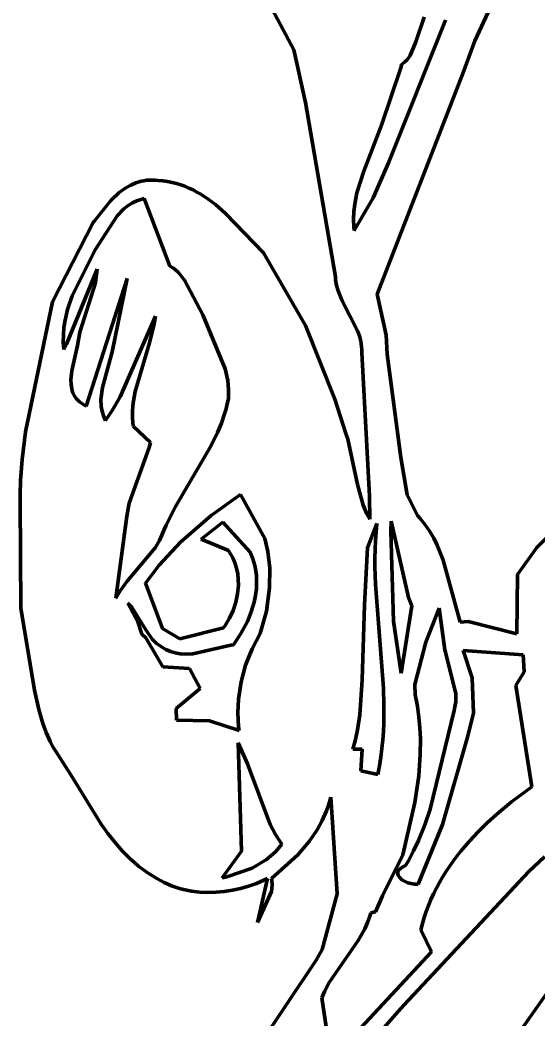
# Model space of a CAD drawing. Header units: millimetres. Extents: x 0 to 11.1, y 0 to 16.2.
# Drawn here: x 5.574 to 6.547, y 9.374 to 11.251 of the extents above; entities that cross this region are included whole.
import ezdxf

# ---------------------------------------------------------------- set-up
doc = ezdxf.new("R2010")
doc.units = ezdxf.units.MM
doc.layers.add('color#0b0b0bff', color=7, linetype='CONTINUOUS', lineweight=100)
doc.layers.add('color#ffffffff', color=7, linetype='CONTINUOUS', lineweight=100)

msp = doc.modelspace()

# ---------------------------------------------------------------- linework, layer by layer
at = {"layer": 'color#0b0b0bff'}
for p, q in [((6.5592, 11.4965), (6.4281, 11.2122)), ((6.0881, 11.1954), (6.0214, 11.3207)), ((6.2657, 10.9833), (6.3729, 11.2511)), ((6.3331, 11.2562), (6.3173, 11.2099)), ((6.3173, 11.2099), (6.3067, 11.1846)), ((6.4281, 11.2122), (6.4055, 11.1509)), ((6.1099, 11.0965), (6.0881, 11.1954)), ((6.2958, 11.1717), (6.2901, 11.1675)), ((6.3007, 11.1765), (6.2958, 11.1717)), ((6.3067, 11.1846), (6.3007, 11.1765)), ((6.4055, 11.1509), (6.2446, 10.7364)), ((6.2897, 11.1633), (6.2527, 11.0537)), ((6.2901, 11.1675), (6.2897, 11.1633)), ((6.1662, 10.7687), (6.1099, 11.0965)), ((6.2527, 11.0537), (6.2193, 10.9671)), ((6.237, 10.9173), (6.2657, 10.9833)), ((6.2193, 10.9671), (6.2066, 10.9264)), ((5.782, 10.9413), (5.7914, 10.9454)), ((5.7914, 10.9454), (5.8013, 10.9484)), ((5.8013, 10.9484), (5.8064, 10.9495)), ((5.8064, 10.9495), (5.8116, 10.9502)), ((5.8116, 10.9502), (5.8169, 10.9506)), ((5.8169, 10.9506), (5.8223, 10.9507)), ((5.8223, 10.9507), (5.8278, 10.9504)), ((5.8278, 10.9504), (5.8334, 10.9497)), ((5.8334, 10.9497), (5.8423, 10.949)), ((5.8423, 10.949), (5.8509, 10.9479)), ((5.8509, 10.9479), (5.8594, 10.9463)), ((5.8594, 10.9463), (5.8676, 10.9442)), ((5.8676, 10.9442), (5.8757, 10.9418)), ((5.7443, 10.9125), (5.7601, 10.927)), ((5.7601, 10.927), (5.7729, 10.9362)), ((5.7729, 10.9362), (5.782, 10.9413)), ((5.8757, 10.9418), (5.8836, 10.9389)), ((5.8836, 10.9389), (5.8912, 10.9357)), ((5.8912, 10.9357), (5.8988, 10.9321)), ((5.8988, 10.9321), (5.9061, 10.9282)), ((5.9061, 10.9282), (5.9133, 10.924)), ((6.2066, 10.9264), (6.2024, 10.9056)), ((5.7142, 10.875), (5.7443, 10.9125)), ((5.7849, 10.9077), (5.777, 10.9028)), ((5.7933, 10.9118), (5.7849, 10.9077)), ((5.8024, 10.915), (5.7933, 10.9118)), ((5.8072, 10.9161), (5.8024, 10.915)), ((5.8553, 10.7893), (5.8072, 10.9161)), ((5.9133, 10.924), (5.9272, 10.9147)), ((5.9272, 10.9147), (5.9407, 10.9045)), ((6.2013, 10.8558), (6.237, 10.9173)), ((5.7697, 10.8971), (5.7564, 10.8838)), ((5.777, 10.9028), (5.7697, 10.8971)), ((5.9407, 10.9045), (5.96, 10.8877)), ((5.96, 10.8877), (6.0309, 10.814)), ((6.2008, 10.8916), (6.2001, 10.8775)), ((6.2024, 10.9056), (6.2008, 10.8916)), ((5.6346, 10.7223), (5.7113, 10.8708)), ((5.7113, 10.8708), (5.7142, 10.875)), ((5.7564, 10.8838), (5.7148, 10.8198)), ((6.2001, 10.8775), (6.2006, 10.8631)), ((6.2006, 10.8631), (6.2013, 10.8558)), ((5.7148, 10.8198), (5.6718, 10.7335)), ((6.0309, 10.814), (6.1101, 10.6779)), ((5.6612, 10.6425), (5.7186, 10.7834)), ((5.7183, 10.7782), (5.7154, 10.758)), ((5.7186, 10.7834), (5.7183, 10.7782)), ((5.862, 10.7851), (5.8553, 10.7893)), ((5.8709, 10.7776), (5.862, 10.7851)), ((5.883, 10.7629), (5.8709, 10.7776)), ((5.7154, 10.758), (5.6864, 10.6653)), ((5.6982, 10.5265), (5.7749, 10.7658)), ((5.7749, 10.7658), (5.7468, 10.6279)), ((5.9174, 10.6974), (5.883, 10.7629)), ((6.1666, 10.7633), (6.1662, 10.7687)), ((6.1683, 10.753), (6.1666, 10.7633)), ((6.1711, 10.743), (6.1683, 10.753)), ((6.1791, 10.7238), (6.1711, 10.743)), ((5.5843, 10.4781), (5.6346, 10.7223)), ((5.6718, 10.7335), (5.6631, 10.7076)), ((6.2079, 10.6679), (6.1791, 10.7238)), ((6.2446, 10.7364), (6.2617, 10.6596)), ((5.6631, 10.7076), (5.6584, 10.6877)), ((5.6584, 10.6877), (5.6564, 10.6742)), ((5.762, 10.544), (5.8282, 10.6952)), ((5.8282, 10.6952), (5.8259, 10.6808)), ((5.959, 10.5965), (5.9174, 10.6974)), ((5.6564, 10.6742), (5.6553, 10.6604)), ((5.6864, 10.6653), (5.682, 10.6401)), ((5.8259, 10.6808), (5.817, 10.6453)), ((6.1101, 10.6779), (6.1648, 10.5395)), ((6.2114, 10.6582), (6.2079, 10.6679)), ((5.6553, 10.6604), (5.6552, 10.6465)), ((5.6552, 10.6465), (5.6563, 10.6323)), ((5.817, 10.6453), (5.79, 10.554)), ((6.2139, 10.6481), (6.2114, 10.6582)), ((6.2148, 10.643), (6.2139, 10.6481)), ((6.2617, 10.6596), (6.2631, 10.6237)), ((5.6563, 10.6323), (5.6612, 10.6425)), ((5.682, 10.6401), (5.6715, 10.5928)), ((5.7468, 10.6279), (5.7285, 10.5614)), ((6.2154, 10.6378), (6.2148, 10.643)), ((6.2156, 10.6324), (6.2154, 10.6378)), ((6.2155, 10.627), (6.2156, 10.6324)), ((6.2302, 10.3573), (6.2155, 10.627)), ((6.2631, 10.6237), (6.2892, 10.4296)), ((5.6715, 10.5928), (5.6695, 10.5754)), ((5.964, 10.5744), (5.959, 10.5965)), ((6.5442, 10.2612), (6.8868, 10.5989)), ((5.6695, 10.5754), (5.6697, 10.567)), ((5.9657, 10.5573), (5.964, 10.5744)), ((5.6697, 10.567), (5.6709, 10.5589)), ((5.6709, 10.5589), (5.6719, 10.555)), ((5.6719, 10.555), (5.6733, 10.5513)), ((5.6733, 10.5513), (5.675, 10.5476)), ((5.7285, 10.5614), (5.7259, 10.5389)), ((5.79, 10.554), (5.7864, 10.5326)), ((5.9656, 10.5457), (5.9657, 10.5573)), ((5.675, 10.5476), (5.677, 10.5441)), ((5.677, 10.5441), (5.6795, 10.5408)), ((5.6795, 10.5408), (5.6823, 10.5375)), ((5.6823, 10.5375), (5.6856, 10.5345)), ((5.6856, 10.5345), (5.6893, 10.5316)), ((5.6893, 10.5316), (5.6935, 10.529)), ((5.7259, 10.5389), (5.7265, 10.5255)), ((5.7471, 10.518), (5.762, 10.544)), ((5.7864, 10.5326), (5.7852, 10.5181)), ((5.9632, 10.5305), (5.9652, 10.5399)), ((5.9652, 10.5399), (5.9656, 10.5457)), ((6.1648, 10.5395), (6.1855, 10.4752)), ((5.6935, 10.529), (5.6982, 10.5265)), ((5.7265, 10.5255), (5.7281, 10.5166)), ((5.7281, 10.5166), (5.7306, 10.5079)), ((5.7344, 10.4992), (5.7471, 10.518)), ((5.7852, 10.5181), (5.7851, 10.5034)), ((5.9582, 10.5121), (5.9609, 10.5212)), ((5.9609, 10.5212), (5.9632, 10.5305)), ((5.7306, 10.5079), (5.7344, 10.4992)), ((5.7851, 10.5034), (5.7856, 10.496)), ((5.7856, 10.496), (5.7864, 10.4886)), ((5.9448, 10.4768), (5.952, 10.4943)), ((5.952, 10.4943), (5.9582, 10.5121)), ((5.5778, 10.426), (5.5843, 10.4781)), ((5.7864, 10.4886), (5.8187, 10.4583)), ((5.9325, 10.4514), (5.9448, 10.4768)), ((6.1855, 10.4752), (6.1894, 10.4643)), ((5.8187, 10.4583), (5.8164, 10.4485)), ((6.1894, 10.4643), (6.2077, 10.3791)), ((5.8164, 10.4485), (5.779, 10.3444)), ((5.8653, 10.3367), (5.9325, 10.4514)), ((5.5749, 10.3868), (5.5778, 10.426)), ((6.2892, 10.4296), (6.3009, 10.3597)), ((5.574, 10.3605), (5.5749, 10.3868)), ((6.2077, 10.3791), (6.2184, 10.3402)), ((5.5739, 10.3473), (5.574, 10.3605)), ((5.5752, 10.1472), (5.5739, 10.3473)), ((5.779, 10.3444), (5.7744, 10.3196)), ((5.9878, 10.3603), (5.9329, 10.3211)), ((6.0334, 10.278), (5.9878, 10.3603)), ((6.2307, 10.3141), (6.2302, 10.3573)), ((6.3009, 10.3597), (6.3203, 10.3208)), ((5.8481, 10.303), (5.8653, 10.3367)), ((6.2184, 10.3402), (6.2251, 10.3243)), ((5.7744, 10.3196), (5.7541, 10.1655)), ((5.9329, 10.3211), (5.8754, 10.2711)), ((5.9139, 10.2765), (5.9545, 10.3087)), ((5.9545, 10.3087), (6.0063, 10.2521)), ((6.2251, 10.3243), (6.2307, 10.3141)), ((6.2442, 10.3057), (6.2265, 10.2604)), ((6.2426, 10.2895), (6.2442, 10.3057)), ((6.2711, 10.3105), (6.2703, 10.2908)), ((6.3037, 10.1672), (6.2711, 10.3105)), ((6.3203, 10.3208), (6.3254, 10.3152)), ((6.3254, 10.3152), (6.3348, 10.3035)), ((5.8405, 10.284), (5.8443, 10.2944)), ((5.8443, 10.2944), (5.8481, 10.303)), ((6.2415, 10.2732), (6.2426, 10.2895)), ((6.2703, 10.2908), (6.2751, 10.1226)), ((6.3348, 10.3035), (6.3432, 10.2912)), ((6.3432, 10.2912), (6.3507, 10.2784)), ((5.8276, 10.2603), (5.8359, 10.2742)), ((5.8754, 10.2711), (5.8353, 10.2277)), ((5.8359, 10.2742), (5.8405, 10.284)), ((5.9652, 10.2554), (5.9139, 10.2765)), ((6.0391, 10.2537), (6.0334, 10.278)), ((6.2408, 10.257), (6.2415, 10.2732)), ((6.3507, 10.2784), (6.3573, 10.2651)), ((5.775, 10.1975), (5.8276, 10.2603)), ((5.9682, 10.251), (5.9652, 10.2554)), ((5.9734, 10.2418), (5.9682, 10.251)), ((6.0063, 10.2521), (6.0089, 10.246)), ((6.0428, 10.2227), (6.0391, 10.2537)), ((6.2265, 10.2604), (6.2211, 10.1535)), ((6.2405, 10.2408), (6.2408, 10.257)), ((6.3573, 10.2651), (6.3685, 10.2373)), ((6.508, 10.21), (6.5442, 10.2612)), ((5.9775, 10.232), (5.9734, 10.2418)), ((5.9806, 10.2219), (5.9775, 10.232)), ((6.0089, 10.246), (6.0112, 10.2398)), ((6.0112, 10.2398), (6.0132, 10.2336)), ((6.0132, 10.2336), (6.0148, 10.2274)), ((6.2405, 10.2245), (6.2405, 10.2408)), ((6.3685, 10.2373), (6.4003, 10.1209)), ((5.8353, 10.2277), (5.8097, 10.1941)), ((5.9827, 10.2116), (5.9806, 10.2219)), ((6.0148, 10.2274), (6.0161, 10.2211)), ((6.0161, 10.2211), (6.0178, 10.2086)), ((6.0426, 10.1851), (6.0428, 10.2227)), ((6.2415, 10.192), (6.2405, 10.2245)), ((5.7622, 10.1798), (5.775, 10.1975)), ((5.8097, 10.1941), (5.8417, 10.1088)), ((5.9837, 10.201), (5.9827, 10.2116)), ((5.9839, 10.1903), (5.9837, 10.201)), ((6.0178, 10.2086), (6.0183, 10.196)), ((6.0183, 10.196), (6.0178, 10.1834)), ((6.5068, 10.0986), (6.508, 10.21)), ((5.7541, 10.1655), (5.7622, 10.1798)), ((5.9825, 10.1742), (5.9839, 10.1903)), ((6.0178, 10.1834), (6.0161, 10.1709)), ((6.0366, 10.1417), (6.0426, 10.1851)), ((6.253, 10.0456), (6.2415, 10.192)), ((5.7841, 10.149), (5.7763, 10.1564)), ((5.7763, 10.1564), (5.7951, 10.1215)), ((5.9741, 10.1429), (5.9791, 10.1583)), ((5.9791, 10.1583), (5.9825, 10.1742)), ((6.0136, 10.1585), (6.008, 10.1402)), ((6.0161, 10.1709), (6.0136, 10.1585)), ((6.31, 10.1513), (6.3037, 10.1672)), ((5.6009, 9.9928), (5.5752, 10.1472)), ((5.8101, 10.1062), (5.7841, 10.149)), ((5.9674, 10.1283), (5.9741, 10.1429)), ((6.008, 10.1402), (6.0008, 10.1223)), ((6.025, 10.0996), (6.0366, 10.1417)), ((6.2211, 10.1535), (6.2163, 10.0123)), ((6.2898, 10.0248), (6.31, 10.1513)), ((6.3609, 10.1473), (6.3359, 10.083)), ((6.3714, 10.0688), (6.3609, 10.1473)), ((5.7951, 10.1215), (5.8026, 10.0983)), ((5.9592, 10.1147), (5.9674, 10.1283)), ((6.0008, 10.1223), (5.9888, 10.0996)), ((6.2751, 10.1226), (6.2898, 10.0248)), ((6.4003, 10.1209), (6.4156, 10.1217)), ((6.4156, 10.1217), (6.5068, 10.0986)), ((5.8221, 10.0887), (5.8101, 10.1062)), ((5.8417, 10.1088), (5.8739, 10.0893)), ((5.8739, 10.0893), (5.9562, 10.1104)), ((5.9562, 10.1104), (5.9592, 10.1147)), ((5.9888, 10.0996), (5.9746, 10.0783)), ((6.0097, 10.0707), (6.025, 10.0996)), ((5.8026, 10.0983), (5.8102, 10.0914)), ((5.8102, 10.0914), (5.8418, 10.0371)), ((5.8297, 10.0812), (5.8221, 10.0887)), ((5.8357, 10.077), (5.8297, 10.0812)), ((6.3359, 10.083), (6.3156, 10.0035)), ((5.8389, 10.0751), (5.8357, 10.077)), ((5.8432, 10.0722), (5.8389, 10.0751)), ((5.8475, 10.0697), (5.8432, 10.0722)), ((5.8519, 10.0675), (5.8475, 10.0697)), ((5.8564, 10.0657), (5.8519, 10.0675)), ((5.8654, 10.063), (5.8564, 10.0657)), ((5.8747, 10.0614), (5.8654, 10.063)), ((5.97, 10.0773), (5.8984, 10.0615)), ((5.9746, 10.0783), (5.97, 10.0773)), ((5.9976, 10.0403), (6.0097, 10.0707)), ((6.3922, 9.987), (6.3714, 10.0688)), ((6.519, 10.0596), (6.406, 10.0676)), ((6.406, 10.0676), (6.4229, 10.016)), ((5.8841, 10.0608), (5.8747, 10.0614)), ((5.8984, 10.0615), (5.8841, 10.0608)), ((6.2562, 9.9969), (6.253, 10.0456)), ((6.5209, 10.0276), (6.519, 10.0596)), ((5.8418, 10.0371), (5.892, 10.0336)), ((5.892, 10.0336), (5.912, 9.9963)), ((5.9891, 10.0088), (5.9976, 10.0403)), ((6.505, 10.0018), (6.5209, 10.0276)), ((5.9842, 9.9765), (5.9891, 10.0088)), ((6.2163, 10.0123), (6.2119, 9.9467)), ((6.4229, 10.016), (6.4254, 9.9501)), ((5.6091, 9.957), (5.6009, 9.9928)), ((5.912, 9.9963), (5.867, 9.959)), ((6.2572, 9.9644), (6.2562, 9.9969)), ((6.3156, 10.0035), (6.3161, 9.9841)), ((6.3921, 9.9711), (6.3922, 9.987)), ((6.5348, 9.8119), (6.505, 10.0018)), ((5.983, 9.9504), (5.9842, 9.9765)), ((6.3161, 9.9841), (6.3184, 9.9724)), ((6.3184, 9.9724), (6.3202, 9.9625)), ((6.3901, 9.959), (6.3921, 9.9711)), ((5.617, 9.9307), (5.6091, 9.957)), ((5.867, 9.959), (5.8675, 9.9367)), ((5.9844, 9.9242), (5.983, 9.9504)), ((6.2573, 9.9482), (6.2572, 9.9644)), ((6.3202, 9.9625), (6.323, 9.9425)), ((6.3441, 9.77), (6.3891, 9.955)), ((6.3891, 9.955), (6.3901, 9.959)), ((6.4254, 9.9501), (6.4143, 9.9048)), ((5.6233, 9.9134), (5.617, 9.9307)), ((5.8675, 9.9367), (5.9297, 9.9355)), ((5.9297, 9.9355), (5.9852, 9.9177)), ((6.2119, 9.9467), (6.2077, 9.9189)), ((6.2563, 9.9158), (6.257, 9.932)), ((6.257, 9.932), (6.2573, 9.9482)), ((6.323, 9.9425), (6.3248, 9.9224)), ((5.6308, 9.8965), (5.6233, 9.9134)), ((5.9852, 9.9177), (5.9844, 9.9242)), ((6.2077, 9.9189), (6.2038, 9.9005)), ((6.2552, 9.8997), (6.2563, 9.9158)), ((6.3248, 9.9224), (6.3258, 9.9024)), ((5.6349, 9.8881), (5.6308, 9.8965)), ((5.9838, 9.894), (5.99, 9.6907)), ((6.001, 9.855), (5.9838, 9.894)), ((6.2038, 9.9005), (6.1989, 9.8823)), ((6.2536, 9.8835), (6.2552, 9.8997)), ((6.3258, 9.9024), (6.3256, 9.8722)), ((6.4143, 9.9048), (6.3671, 9.7408)), ((5.6695, 9.8339), (5.6349, 9.8881)), ((6.1989, 9.8823), (6.2166, 9.8825)), ((6.2166, 9.8825), (6.2137, 9.8415)), ((6.2515, 9.8673), (6.2536, 9.8835)), ((6.2489, 9.8512), (6.2515, 9.8673)), ((6.3256, 9.8722), (6.3228, 9.8321)), ((6.0437, 9.7411), (6.001, 9.855)), ((6.2137, 9.8415), (6.2457, 9.8351)), ((6.2457, 9.8351), (6.2489, 9.8512)), ((5.7261, 9.7417), (5.6695, 9.8339)), ((6.3228, 9.8321), (6.3156, 9.7822)), ((6.4968, 9.7833), (6.5348, 9.8119)), ((6.1576, 9.7925), (6.154, 9.7793)), ((6.1697, 9.6109), (6.1576, 9.7925)), ((6.3156, 9.7822), (6.2928, 9.6841)), ((6.4691, 9.7601), (6.4968, 9.7833)), ((6.1496, 9.7665), (6.1416, 9.7482)), ((6.154, 9.7793), (6.1496, 9.7665)), ((6.3339, 9.74), (6.3441, 9.77)), ((6.1416, 9.7482), (6.1321, 9.7309)), ((6.4341, 9.7269), (6.4513, 9.7438)), ((6.4513, 9.7438), (6.4691, 9.7601)), ((5.7386, 9.7243), (5.7261, 9.7417)), ((5.7518, 9.7075), (5.7386, 9.7243)), ((6.0538, 9.7221), (6.0437, 9.7411)), ((6.1321, 9.7309), (6.1172, 9.7092)), ((6.3671, 9.7408), (6.3213, 9.6292)), ((6.3221, 9.7107), (6.3339, 9.74)), ((6.4176, 9.7093), (6.4341, 9.7269)), ((5.7587, 9.6994), (5.7518, 9.7075)), ((6.0615, 9.7099), (6.0538, 9.7221)), ((6.0656, 9.7039), (6.0615, 9.7099)), ((6.1172, 9.7092), (6.0957, 9.6841)), ((6.3131, 9.6916), (6.3221, 9.7107)), ((6.402, 9.691), (6.4176, 9.7093)), ((5.7659, 9.6915), (5.7587, 9.6994)), ((5.7733, 9.6838), (5.7659, 9.6915)), ((5.99, 9.6907), (5.9534, 9.641)), ((6.0366, 9.6751), (6.0537, 9.6899)), ((6.0537, 9.6899), (6.0656, 9.7039)), ((6.3032, 9.6729), (6.3131, 9.6916)), ((6.3945, 9.6816), (6.402, 9.691)), ((5.781, 9.6764), (5.7733, 9.6838)), ((5.789, 9.6693), (5.781, 9.6764)), ((5.7973, 9.6624), (5.789, 9.6693)), ((6.0096, 9.6589), (6.0366, 9.6751)), ((6.0957, 9.6841), (6.046, 9.6396)), ((6.2928, 9.6841), (6.2546, 9.6073)), ((6.2979, 9.6637), (6.3032, 9.6729)), ((6.3804, 9.6622), (6.3873, 9.672)), ((6.3873, 9.672), (6.3945, 9.6816)), ((6.5588, 9.68), (6.5297, 9.6529)), ((5.8059, 9.6559), (5.7973, 9.6624)), ((5.8148, 9.6497), (5.8059, 9.6559)), ((5.8242, 9.6438), (5.8148, 9.6497)), ((5.9623, 9.6428), (6.0096, 9.6589)), ((6.2833, 9.6503), (6.2836, 9.6521)), ((6.2833, 9.6486), (6.2833, 9.6503)), ((6.2836, 9.6521), (6.2844, 9.6538)), ((6.2844, 9.6538), (6.2855, 9.6556)), ((6.2855, 9.6556), (6.287, 9.6573)), ((6.287, 9.6573), (6.289, 9.659)), ((6.289, 9.659), (6.2915, 9.6606)), ((6.2915, 9.6606), (6.2944, 9.6622)), ((6.2944, 9.6622), (6.2979, 9.6637)), ((6.5297, 9.6529), (6.2946, 9.4019)), ((6.3674, 9.6422), (6.3738, 9.6523)), ((6.3738, 9.6523), (6.3804, 9.6622)), ((5.8308, 9.6395), (5.8242, 9.6438)), ((5.8375, 9.6356), (5.8308, 9.6395)), ((5.8444, 9.6321), (5.8375, 9.6356)), ((5.8514, 9.6288), (5.8444, 9.6321)), ((5.9534, 9.641), (5.9623, 9.6428)), ((6.0178, 9.6304), (6.0032, 9.6253)), ((6.0319, 9.6364), (6.0178, 9.6304)), ((6.02, 9.5568), (6.0388, 9.6396)), ((6.0388, 9.6396), (6.0319, 9.6364)), ((6.046, 9.6396), (6.0467, 9.6364)), ((6.0467, 9.6364), (6.0474, 9.6271)), ((6.2843, 9.6451), (6.2833, 9.6486)), ((6.2864, 9.6418), (6.2843, 9.6451)), ((6.2912, 9.6373), (6.2864, 9.6418)), ((6.3023, 9.6314), (6.2912, 9.6373)), ((6.3146, 9.6288), (6.3023, 9.6314)), ((6.3558, 9.6215), (6.3614, 9.6319)), ((6.3614, 9.6319), (6.3674, 9.6422)), ((5.8585, 9.6259), (5.8514, 9.6288)), ((5.8658, 9.6233), (5.8585, 9.6259)), ((5.8731, 9.621), (5.8658, 9.6233)), ((5.8806, 9.6191), (5.8731, 9.621)), ((5.8957, 9.6161), (5.8806, 9.6191)), ((5.911, 9.6142), (5.8957, 9.6161)), ((5.9265, 9.6135), (5.911, 9.6142)), ((5.942, 9.6138), (5.9265, 9.6135)), ((5.9575, 9.6152), (5.942, 9.6138)), ((5.973, 9.6176), (5.9575, 9.6152)), ((5.9882, 9.621), (5.973, 9.6176)), ((6.0032, 9.6253), (5.9882, 9.621)), ((6.0459, 9.6153), (6.02, 9.5568)), ((6.0474, 9.6271), (6.0459, 9.6153)), ((6.3213, 9.6292), (6.3146, 9.6288)), ((6.3504, 9.6108), (6.3558, 9.6215)), ((6.1412, 9.5063), (6.1697, 9.6109)), ((6.2546, 9.6073), (6.2412, 9.577)), ((6.3409, 9.589), (6.3455, 9.6)), ((6.3455, 9.6), (6.3504, 9.6108)), ((6.2328, 9.5751), (6.2309, 9.5688)), ((6.2412, 9.577), (6.2328, 9.5751)), ((6.3329, 9.5665), (6.3367, 9.5778)), ((6.3367, 9.5778), (6.3409, 9.589)), ((6.2265, 9.5567), (6.2213, 9.5451)), ((6.2309, 9.5688), (6.2265, 9.5567)), ((6.3266, 9.5432), (6.3295, 9.5549)), ((6.3295, 9.5549), (6.3329, 9.5665)), ((6.2213, 9.5451), (6.2087, 9.523)), ((6.3469, 9.5019), (6.3266, 9.5432)), ((6.2087, 9.523), (6.1543, 9.4443)), ((6.1299, 9.4865), (6.1412, 9.5063)), ((6.1646, 9.3068), (6.3469, 9.5019)), ((5.9056, 9.1514), (6.1299, 9.4865)), ((6.1543, 9.4443), (6.1454, 9.4274)), ((6.5022, 9.3382), (6.5772, 9.4438)), ((6.1454, 9.4274), (6.1405, 9.4155)), ((6.1405, 9.4155), (6.1584, 9.2995)), ((6.2839, 9.3902), (6.2526, 9.3545)), ((6.2946, 9.4019), (6.2839, 9.3902))]:
    msp.add_line(p, q, dxfattribs=at)
at = {"layer": 'color#ffffffff'}
for p, q in [((6.4281, 11.2122), (6.5592, 11.4965)), ((6.0214, 11.3207), (6.0881, 11.1954)), ((6.3729, 11.2511), (6.2657, 10.9833)), ((6.3173, 11.2099), (6.3331, 11.2562)), ((6.3067, 11.1846), (6.3173, 11.2099)), ((6.4055, 11.1509), (6.4281, 11.2122)), ((6.0881, 11.1954), (6.1099, 11.0965)), ((6.2901, 11.1675), (6.2958, 11.1717)), ((6.2958, 11.1717), (6.3007, 11.1765)), ((6.3007, 11.1765), (6.3067, 11.1846)), ((6.2446, 10.7364), (6.4055, 11.1509)), ((6.2527, 11.0537), (6.2897, 11.1633)), ((6.2897, 11.1633), (6.2901, 11.1675)), ((6.1099, 11.0965), (6.1662, 10.7687)), ((6.2193, 10.9671), (6.2527, 11.0537)), ((6.2657, 10.9833), (6.237, 10.9173)), ((6.2066, 10.9264), (6.2193, 10.9671)), ((5.7914, 10.9454), (5.782, 10.9413)), ((5.8013, 10.9484), (5.7914, 10.9454)), ((5.8064, 10.9495), (5.8013, 10.9484)), ((5.8116, 10.9502), (5.8064, 10.9495)), ((5.8169, 10.9506), (5.8116, 10.9502)), ((5.8223, 10.9507), (5.8169, 10.9506)), ((5.8278, 10.9504), (5.8223, 10.9507)), ((5.8334, 10.9497), (5.8278, 10.9504)), ((5.8423, 10.949), (5.8334, 10.9497)), ((5.8509, 10.9479), (5.8423, 10.949)), ((5.8594, 10.9463), (5.8509, 10.9479)), ((5.8676, 10.9442), (5.8594, 10.9463)), ((5.8757, 10.9418), (5.8676, 10.9442)), ((5.7601, 10.927), (5.7443, 10.9125)), ((5.7729, 10.9362), (5.7601, 10.927)), ((5.782, 10.9413), (5.7729, 10.9362)), ((5.8836, 10.9389), (5.8757, 10.9418)), ((5.8912, 10.9357), (5.8836, 10.9389)), ((5.8988, 10.9321), (5.8912, 10.9357)), ((5.9061, 10.9282), (5.8988, 10.9321)), ((5.9133, 10.924), (5.9061, 10.9282)), ((6.2024, 10.9056), (6.2066, 10.9264)), ((5.7443, 10.9125), (5.7142, 10.875)), ((5.777, 10.9028), (5.7849, 10.9077)), ((5.7849, 10.9077), (5.7933, 10.9118)), ((5.7933, 10.9118), (5.8024, 10.915)), ((5.8024, 10.915), (5.8072, 10.9161)), ((5.8072, 10.9161), (5.8553, 10.7893)), ((5.9272, 10.9147), (5.9133, 10.924)), ((5.9407, 10.9045), (5.9272, 10.9147)), ((6.237, 10.9173), (6.2013, 10.8558)), ((5.7564, 10.8838), (5.7697, 10.8971)), ((5.7697, 10.8971), (5.777, 10.9028)), ((5.96, 10.8877), (5.9407, 10.9045)), ((6.0309, 10.814), (5.96, 10.8877)), ((6.2001, 10.8775), (6.2008, 10.8916)), ((6.2008, 10.8916), (6.2024, 10.9056)), ((5.7113, 10.8708), (5.6346, 10.7223)), ((5.7142, 10.875), (5.7113, 10.8708)), ((5.7148, 10.8198), (5.7564, 10.8838)), ((6.2006, 10.8631), (6.2001, 10.8775)), ((6.2013, 10.8558), (6.2006, 10.8631)), ((5.6718, 10.7335), (5.7148, 10.8198)), ((6.1101, 10.6779), (6.0309, 10.814)), ((5.7186, 10.7834), (5.6612, 10.6425)), ((5.7154, 10.758), (5.7183, 10.7782)), ((5.7183, 10.7782), (5.7186, 10.7834)), ((5.8553, 10.7893), (5.862, 10.7851)), ((5.862, 10.7851), (5.8709, 10.7776)), ((5.8709, 10.7776), (5.883, 10.7629)), ((5.6864, 10.6653), (5.7154, 10.758)), ((5.7749, 10.7658), (5.6982, 10.5265)), ((5.7468, 10.6279), (5.7749, 10.7658)), ((5.883, 10.7629), (5.9174, 10.6974)), ((6.1662, 10.7687), (6.1666, 10.7633)), ((6.1666, 10.7633), (6.1683, 10.753)), ((6.1683, 10.753), (6.1711, 10.743)), ((6.1711, 10.743), (6.1791, 10.7238)), ((5.6346, 10.7223), (5.5843, 10.4781)), ((5.6631, 10.7076), (5.6718, 10.7335)), ((6.1791, 10.7238), (6.2079, 10.6679)), ((6.2617, 10.6596), (6.2446, 10.7364)), ((5.6584, 10.6877), (5.6631, 10.7076)), ((5.6564, 10.6742), (5.6584, 10.6877)), ((5.8282, 10.6952), (5.762, 10.544)), ((5.8259, 10.6808), (5.8282, 10.6952)), ((5.9174, 10.6974), (5.959, 10.5965)), ((5.6553, 10.6604), (5.6564, 10.6742)), ((5.682, 10.6401), (5.6864, 10.6653)), ((5.817, 10.6453), (5.8259, 10.6808)), ((6.1648, 10.5395), (6.1101, 10.6779)), ((6.2079, 10.6679), (6.2114, 10.6582)), ((5.6552, 10.6465), (5.6553, 10.6604)), ((5.6563, 10.6323), (5.6552, 10.6465)), ((5.79, 10.554), (5.817, 10.6453)), ((6.2114, 10.6582), (6.2139, 10.6481)), ((6.2139, 10.6481), (6.2148, 10.643)), ((6.2631, 10.6237), (6.2617, 10.6596)), ((5.6612, 10.6425), (5.6563, 10.6323)), ((5.6715, 10.5928), (5.682, 10.6401)), ((5.7285, 10.5614), (5.7468, 10.6279)), ((6.2148, 10.643), (6.2154, 10.6378)), ((6.2154, 10.6378), (6.2156, 10.6324)), ((6.2156, 10.6324), (6.2155, 10.627)), ((6.2155, 10.627), (6.2302, 10.3573)), ((6.2892, 10.4296), (6.2631, 10.6237)), ((5.6695, 10.5754), (5.6715, 10.5928)), ((5.959, 10.5965), (5.964, 10.5744)), ((6.8868, 10.5989), (6.5442, 10.2612)), ((5.6697, 10.567), (5.6695, 10.5754)), ((5.964, 10.5744), (5.9657, 10.5573)), ((5.6709, 10.5589), (5.6697, 10.567)), ((5.6719, 10.555), (5.6709, 10.5589)), ((5.6733, 10.5513), (5.6719, 10.555)), ((5.675, 10.5476), (5.6733, 10.5513)), ((5.7259, 10.5389), (5.7285, 10.5614)), ((5.7864, 10.5326), (5.79, 10.554)), ((5.9657, 10.5573), (5.9656, 10.5457)), ((5.677, 10.5441), (5.675, 10.5476)), ((5.6795, 10.5408), (5.677, 10.5441)), ((5.6823, 10.5375), (5.6795, 10.5408)), ((5.6856, 10.5345), (5.6823, 10.5375)), ((5.6893, 10.5316), (5.6856, 10.5345)), ((5.6935, 10.529), (5.6893, 10.5316)), ((5.7265, 10.5255), (5.7259, 10.5389)), ((5.762, 10.544), (5.7471, 10.518)), ((5.7852, 10.5181), (5.7864, 10.5326)), ((5.9652, 10.5399), (5.9632, 10.5305)), ((5.9656, 10.5457), (5.9652, 10.5399)), ((6.1855, 10.4752), (6.1648, 10.5395)), ((5.6982, 10.5265), (5.6935, 10.529)), ((5.7281, 10.5166), (5.7265, 10.5255)), ((5.7306, 10.5079), (5.7281, 10.5166)), ((5.7471, 10.518), (5.7344, 10.4992)), ((5.7851, 10.5034), (5.7852, 10.5181)), ((5.9609, 10.5212), (5.9582, 10.5121)), ((5.9632, 10.5305), (5.9609, 10.5212)), ((5.7344, 10.4992), (5.7306, 10.5079)), ((5.7856, 10.496), (5.7851, 10.5034)), ((5.7864, 10.4886), (5.7856, 10.496)), ((5.952, 10.4943), (5.9448, 10.4768)), ((5.9582, 10.5121), (5.952, 10.4943)), ((5.5843, 10.4781), (5.5778, 10.426)), ((5.8187, 10.4583), (5.7864, 10.4886)), ((5.9448, 10.4768), (5.9325, 10.4514)), ((6.1894, 10.4643), (6.1855, 10.4752)), ((5.8164, 10.4485), (5.8187, 10.4583)), ((6.2077, 10.3791), (6.1894, 10.4643)), ((5.779, 10.3444), (5.8164, 10.4485)), ((5.9325, 10.4514), (5.8653, 10.3367)), ((5.5778, 10.426), (5.5749, 10.3868)), ((6.3009, 10.3597), (6.2892, 10.4296)), ((5.5749, 10.3868), (5.574, 10.3605)), ((6.2184, 10.3402), (6.2077, 10.3791)), ((5.574, 10.3605), (5.5739, 10.3473)), ((5.5739, 10.3473), (5.5752, 10.1472)), ((5.7744, 10.3196), (5.779, 10.3444)), ((5.9329, 10.3211), (5.9878, 10.3603)), ((5.9878, 10.3603), (6.0334, 10.278)), ((6.2302, 10.3573), (6.2307, 10.3141)), ((6.3203, 10.3208), (6.3009, 10.3597)), ((5.8653, 10.3367), (5.8481, 10.303)), ((6.2251, 10.3243), (6.2184, 10.3402)), ((5.7541, 10.1655), (5.7744, 10.3196)), ((5.8754, 10.2711), (5.9329, 10.3211)), ((5.9545, 10.3087), (5.9139, 10.2765)), ((6.0063, 10.2521), (5.9545, 10.3087)), ((6.2307, 10.3141), (6.2251, 10.3243)), ((6.2265, 10.2604), (6.2442, 10.3057)), ((6.2442, 10.3057), (6.2426, 10.2895)), ((6.2703, 10.2908), (6.2711, 10.3105)), ((6.2711, 10.3105), (6.3037, 10.1672)), ((6.3254, 10.3152), (6.3203, 10.3208)), ((6.3348, 10.3035), (6.3254, 10.3152)), ((5.8443, 10.2944), (5.8405, 10.284)), ((5.8481, 10.303), (5.8443, 10.2944)), ((6.2426, 10.2895), (6.2415, 10.2732)), ((6.2751, 10.1226), (6.2703, 10.2908)), ((6.3432, 10.2912), (6.3348, 10.3035)), ((6.3507, 10.2784), (6.3432, 10.2912)), ((5.8359, 10.2742), (5.8276, 10.2603)), ((5.8353, 10.2277), (5.8754, 10.2711)), ((5.8405, 10.284), (5.8359, 10.2742)), ((5.9139, 10.2765), (5.9652, 10.2554)), ((6.0334, 10.278), (6.0391, 10.2537)), ((6.2415, 10.2732), (6.2408, 10.257)), ((6.3573, 10.2651), (6.3507, 10.2784)), ((5.8276, 10.2603), (5.775, 10.1975)), ((5.9652, 10.2554), (5.9682, 10.251)), ((5.9682, 10.251), (5.9734, 10.2418)), ((6.0089, 10.246), (6.0063, 10.2521)), ((6.0391, 10.2537), (6.0428, 10.2227)), ((6.2211, 10.1535), (6.2265, 10.2604)), ((6.2408, 10.257), (6.2405, 10.2408)), ((6.3685, 10.2373), (6.3573, 10.2651)), ((6.5442, 10.2612), (6.508, 10.21)), ((5.9734, 10.2418), (5.9775, 10.232)), ((5.9775, 10.232), (5.9806, 10.2219)), ((6.0112, 10.2398), (6.0089, 10.246)), ((6.0132, 10.2336), (6.0112, 10.2398)), ((6.0148, 10.2274), (6.0132, 10.2336)), ((6.2405, 10.2408), (6.2405, 10.2245)), ((6.4003, 10.1209), (6.3685, 10.2373)), ((5.8097, 10.1941), (5.8353, 10.2277)), ((5.9806, 10.2219), (5.9827, 10.2116)), ((6.0161, 10.2211), (6.0148, 10.2274)), ((6.0178, 10.2086), (6.0161, 10.2211)), ((6.0428, 10.2227), (6.0426, 10.1851)), ((6.2405, 10.2245), (6.2415, 10.192)), ((5.775, 10.1975), (5.7622, 10.1798)), ((5.8417, 10.1088), (5.8097, 10.1941)), ((5.9827, 10.2116), (5.9837, 10.201)), ((5.9837, 10.201), (5.9839, 10.1903)), ((6.0183, 10.196), (6.0178, 10.2086)), ((6.0178, 10.1834), (6.0183, 10.196)), ((6.508, 10.21), (6.5068, 10.0986)), ((5.7622, 10.1798), (5.7541, 10.1655)), ((5.9839, 10.1903), (5.9825, 10.1742)), ((6.0161, 10.1709), (6.0178, 10.1834)), ((6.0426, 10.1851), (6.0366, 10.1417)), ((6.2415, 10.192), (6.253, 10.0456)), ((5.7951, 10.1215), (5.7763, 10.1564)), ((5.7763, 10.1564), (5.7841, 10.149)), ((5.9791, 10.1583), (5.9741, 10.1429)), ((5.9825, 10.1742), (5.9791, 10.1583)), ((6.008, 10.1402), (6.0136, 10.1585)), ((6.0136, 10.1585), (6.0161, 10.1709)), ((6.3037, 10.1672), (6.31, 10.1513)), ((5.5752, 10.1472), (5.6009, 9.9928)), ((5.7841, 10.149), (5.8101, 10.1062)), ((5.9741, 10.1429), (5.9674, 10.1283)), ((6.0008, 10.1223), (6.008, 10.1402)), ((6.0366, 10.1417), (6.025, 10.0996)), ((6.2163, 10.0123), (6.2211, 10.1535)), ((6.31, 10.1513), (6.2898, 10.0248)), ((6.3359, 10.083), (6.3609, 10.1473)), ((6.3609, 10.1473), (6.3714, 10.0688)), ((5.8026, 10.0983), (5.7951, 10.1215)), ((5.9674, 10.1283), (5.9592, 10.1147)), ((5.9888, 10.0996), (6.0008, 10.1223)), ((6.2898, 10.0248), (6.2751, 10.1226)), ((6.4156, 10.1217), (6.4003, 10.1209)), ((6.5068, 10.0986), (6.4156, 10.1217)), ((5.8101, 10.1062), (5.8221, 10.0887)), ((5.8739, 10.0893), (5.8417, 10.1088)), ((5.9562, 10.1104), (5.8739, 10.0893)), ((5.9592, 10.1147), (5.9562, 10.1104)), ((5.9746, 10.0783), (5.9888, 10.0996)), ((6.025, 10.0996), (6.0097, 10.0707)), ((5.8102, 10.0914), (5.8026, 10.0983)), ((5.8418, 10.0371), (5.8102, 10.0914)), ((5.8221, 10.0887), (5.8297, 10.0812)), ((5.8297, 10.0812), (5.8357, 10.077)), ((6.3156, 10.0035), (6.3359, 10.083)), ((5.8357, 10.077), (5.8389, 10.0751)), ((5.8389, 10.0751), (5.8432, 10.0722)), ((5.8432, 10.0722), (5.8475, 10.0697)), ((5.8475, 10.0697), (5.8519, 10.0675)), ((5.8519, 10.0675), (5.8564, 10.0657)), ((5.8564, 10.0657), (5.8654, 10.063)), ((5.8654, 10.063), (5.8747, 10.0614)), ((5.8984, 10.0615), (5.97, 10.0773)), ((5.97, 10.0773), (5.9746, 10.0783)), ((6.0097, 10.0707), (5.9976, 10.0403)), ((6.3714, 10.0688), (6.3922, 9.987)), ((6.4229, 10.016), (6.406, 10.0676)), ((6.406, 10.0676), (6.519, 10.0596)), ((5.8747, 10.0614), (5.8841, 10.0608)), ((5.8841, 10.0608), (5.8984, 10.0615)), ((6.253, 10.0456), (6.2562, 9.9969)), ((6.519, 10.0596), (6.5209, 10.0276)), ((5.892, 10.0336), (5.8418, 10.0371)), ((5.912, 9.9963), (5.892, 10.0336)), ((5.9976, 10.0403), (5.9891, 10.0088)), ((6.5209, 10.0276), (6.505, 10.0018)), ((5.9891, 10.0088), (5.9842, 9.9765)), ((6.2119, 9.9467), (6.2163, 10.0123)), ((6.4254, 9.9501), (6.4229, 10.016)), ((5.6009, 9.9928), (5.6091, 9.957)), ((5.867, 9.959), (5.912, 9.9963)), ((6.2562, 9.9969), (6.2572, 9.9644)), ((6.3161, 9.9841), (6.3156, 10.0035)), ((6.3922, 9.987), (6.3921, 9.9711)), ((6.505, 10.0018), (6.5348, 9.8119)), ((5.9842, 9.9765), (5.983, 9.9504)), ((6.3184, 9.9724), (6.3161, 9.9841)), ((6.3202, 9.9625), (6.3184, 9.9724)), ((6.3921, 9.9711), (6.3901, 9.959)), ((5.6091, 9.957), (5.617, 9.9307)), ((5.8675, 9.9367), (5.867, 9.959)), ((5.983, 9.9504), (5.9844, 9.9242)), ((6.2572, 9.9644), (6.2573, 9.9482)), ((6.323, 9.9425), (6.3202, 9.9625)), ((6.3891, 9.955), (6.3441, 9.77)), ((6.3901, 9.959), (6.3891, 9.955)), ((6.4143, 9.9048), (6.4254, 9.9501)), ((5.617, 9.9307), (5.6233, 9.9134)), ((5.9297, 9.9355), (5.8675, 9.9367)), ((5.9852, 9.9177), (5.9297, 9.9355)), ((6.2077, 9.9189), (6.2119, 9.9467)), ((6.257, 9.932), (6.2563, 9.9158)), ((6.2573, 9.9482), (6.257, 9.932)), ((6.3248, 9.9224), (6.323, 9.9425)), ((5.6233, 9.9134), (5.6308, 9.8965)), ((5.9844, 9.9242), (5.9852, 9.9177)), ((6.2038, 9.9005), (6.2077, 9.9189)), ((6.2563, 9.9158), (6.2552, 9.8997)), ((6.3258, 9.9024), (6.3248, 9.9224)), ((5.6308, 9.8965), (5.6349, 9.8881)), ((5.9838, 9.894), (6.001, 9.855)), ((5.99, 9.6907), (5.9838, 9.894)), ((6.1989, 9.8823), (6.2038, 9.9005)), ((6.2552, 9.8997), (6.2536, 9.8835)), ((6.3256, 9.8722), (6.3258, 9.9024)), ((6.3671, 9.7408), (6.4143, 9.9048)), ((5.6349, 9.8881), (5.6695, 9.8339)), ((6.2166, 9.8825), (6.1989, 9.8823)), ((6.2137, 9.8415), (6.2166, 9.8825)), ((6.2536, 9.8835), (6.2515, 9.8673)), ((6.2515, 9.8673), (6.2489, 9.8512)), ((6.3228, 9.8321), (6.3256, 9.8722)), ((6.001, 9.855), (6.0437, 9.7411)), ((6.2457, 9.8351), (6.2137, 9.8415)), ((6.2489, 9.8512), (6.2457, 9.8351)), ((5.6695, 9.8339), (5.7261, 9.7417)), ((6.3156, 9.7822), (6.3228, 9.8321)), ((6.5348, 9.8119), (6.4968, 9.7833)), ((6.154, 9.7793), (6.1576, 9.7925)), ((6.1576, 9.7925), (6.1697, 9.6109)), ((6.2928, 9.6841), (6.3156, 9.7822)), ((6.4968, 9.7833), (6.4691, 9.7601)), ((6.1416, 9.7482), (6.1496, 9.7665)), ((6.1496, 9.7665), (6.154, 9.7793)), ((6.3441, 9.77), (6.3339, 9.74)), ((6.1321, 9.7309), (6.1416, 9.7482)), ((6.4513, 9.7438), (6.4341, 9.7269)), ((6.4691, 9.7601), (6.4513, 9.7438)), ((5.7261, 9.7417), (5.7386, 9.7243)), ((5.7386, 9.7243), (5.7518, 9.7075)), ((6.0437, 9.7411), (6.0538, 9.7221)), ((6.1172, 9.7092), (6.1321, 9.7309)), ((6.3213, 9.6292), (6.3671, 9.7408)), ((6.3339, 9.74), (6.3221, 9.7107)), ((6.4341, 9.7269), (6.4176, 9.7093)), ((5.7518, 9.7075), (5.7587, 9.6994)), ((6.0538, 9.7221), (6.0615, 9.7099)), ((6.0615, 9.7099), (6.0656, 9.7039)), ((6.0957, 9.6841), (6.1172, 9.7092)), ((6.3221, 9.7107), (6.3131, 9.6916)), ((6.4176, 9.7093), (6.402, 9.691)), ((5.7587, 9.6994), (5.7659, 9.6915)), ((5.7659, 9.6915), (5.7733, 9.6838)), ((5.9534, 9.641), (5.99, 9.6907)), ((6.0537, 9.6899), (6.0366, 9.6751)), ((6.0656, 9.7039), (6.0537, 9.6899)), ((6.3131, 9.6916), (6.3032, 9.6729)), ((6.402, 9.691), (6.3945, 9.6816)), ((5.7733, 9.6838), (5.781, 9.6764)), ((5.781, 9.6764), (5.789, 9.6693)), ((5.789, 9.6693), (5.7973, 9.6624)), ((6.0366, 9.6751), (6.0096, 9.6589)), ((6.046, 9.6396), (6.0957, 9.6841)), ((6.2546, 9.6073), (6.2928, 9.6841)), ((6.3032, 9.6729), (6.2979, 9.6637)), ((6.3873, 9.672), (6.3804, 9.6622)), ((6.3945, 9.6816), (6.3873, 9.672)), ((6.5297, 9.6529), (6.5588, 9.68)), ((5.7973, 9.6624), (5.8059, 9.6559)), ((5.8059, 9.6559), (5.8148, 9.6497)), ((5.8148, 9.6497), (5.8242, 9.6438)), ((6.0096, 9.6589), (5.9623, 9.6428)), ((6.2836, 9.6521), (6.2833, 9.6503)), ((6.2833, 9.6503), (6.2833, 9.6486)), ((6.2844, 9.6538), (6.2836, 9.6521)), ((6.2855, 9.6556), (6.2844, 9.6538)), ((6.287, 9.6573), (6.2855, 9.6556)), ((6.289, 9.659), (6.287, 9.6573)), ((6.2915, 9.6606), (6.289, 9.659)), ((6.2944, 9.6622), (6.2915, 9.6606)), ((6.2979, 9.6637), (6.2944, 9.6622)), ((6.2946, 9.4019), (6.5297, 9.6529)), ((6.3738, 9.6523), (6.3674, 9.6422)), ((6.3804, 9.6622), (6.3738, 9.6523)), ((5.8242, 9.6438), (5.8308, 9.6395)), ((5.8308, 9.6395), (5.8375, 9.6356)), ((5.8375, 9.6356), (5.8444, 9.6321)), ((5.8444, 9.6321), (5.8514, 9.6288)), ((5.9623, 9.6428), (5.9534, 9.641)), ((6.0032, 9.6253), (6.0178, 9.6304)), ((6.0178, 9.6304), (6.0319, 9.6364)), ((6.0388, 9.6396), (6.02, 9.5568)), ((6.0319, 9.6364), (6.0388, 9.6396)), ((6.0467, 9.6364), (6.046, 9.6396)), ((6.0474, 9.6271), (6.0467, 9.6364)), ((6.2833, 9.6486), (6.2843, 9.6451)), ((6.2843, 9.6451), (6.2864, 9.6418)), ((6.2864, 9.6418), (6.2912, 9.6373)), ((6.2912, 9.6373), (6.3023, 9.6314)), ((6.3023, 9.6314), (6.3146, 9.6288)), ((6.3614, 9.6319), (6.3558, 9.6215)), ((6.3674, 9.6422), (6.3614, 9.6319)), ((5.8514, 9.6288), (5.8585, 9.6259)), ((5.8585, 9.6259), (5.8658, 9.6233)), ((5.8658, 9.6233), (5.8731, 9.621)), ((5.8731, 9.621), (5.8806, 9.6191)), ((5.8806, 9.6191), (5.8957, 9.6161)), ((5.8957, 9.6161), (5.911, 9.6142)), ((5.911, 9.6142), (5.9265, 9.6135)), ((5.9265, 9.6135), (5.942, 9.6138)), ((5.942, 9.6138), (5.9575, 9.6152)), ((5.9575, 9.6152), (5.973, 9.6176)), ((5.973, 9.6176), (5.9882, 9.621)), ((5.9882, 9.621), (6.0032, 9.6253)), ((6.02, 9.5568), (6.0459, 9.6153)), ((6.0459, 9.6153), (6.0474, 9.6271)), ((6.3146, 9.6288), (6.3213, 9.6292)), ((6.3558, 9.6215), (6.3504, 9.6108)), ((6.1697, 9.6109), (6.1412, 9.5063)), ((6.2412, 9.577), (6.2546, 9.6073)), ((6.3455, 9.6), (6.3409, 9.589)), ((6.3504, 9.6108), (6.3455, 9.6)), ((6.2309, 9.5688), (6.2328, 9.5751)), ((6.2328, 9.5751), (6.2412, 9.577)), ((6.3367, 9.5778), (6.3329, 9.5665)), ((6.3409, 9.589), (6.3367, 9.5778)), ((6.2213, 9.5451), (6.2265, 9.5567)), ((6.2265, 9.5567), (6.2309, 9.5688)), ((6.3295, 9.5549), (6.3266, 9.5432)), ((6.3329, 9.5665), (6.3295, 9.5549)), ((6.2087, 9.523), (6.2213, 9.5451)), ((6.3266, 9.5432), (6.3469, 9.5019)), ((6.1543, 9.4443), (6.2087, 9.523)), ((6.1412, 9.5063), (6.1299, 9.4865)), ((6.3469, 9.5019), (6.1646, 9.3068)), ((6.1299, 9.4865), (5.9056, 9.1514)), ((6.1454, 9.4274), (6.1543, 9.4443)), ((6.5772, 9.4438), (6.5022, 9.3382)), ((6.1405, 9.4155), (6.1454, 9.4274)), ((6.1584, 9.2995), (6.1405, 9.4155)), ((6.2526, 9.3545), (6.2839, 9.3902)), ((6.2839, 9.3902), (6.2946, 9.4019))]:
    msp.add_line(p, q, dxfattribs=at)

doc.saveas('drawing.dxf')
